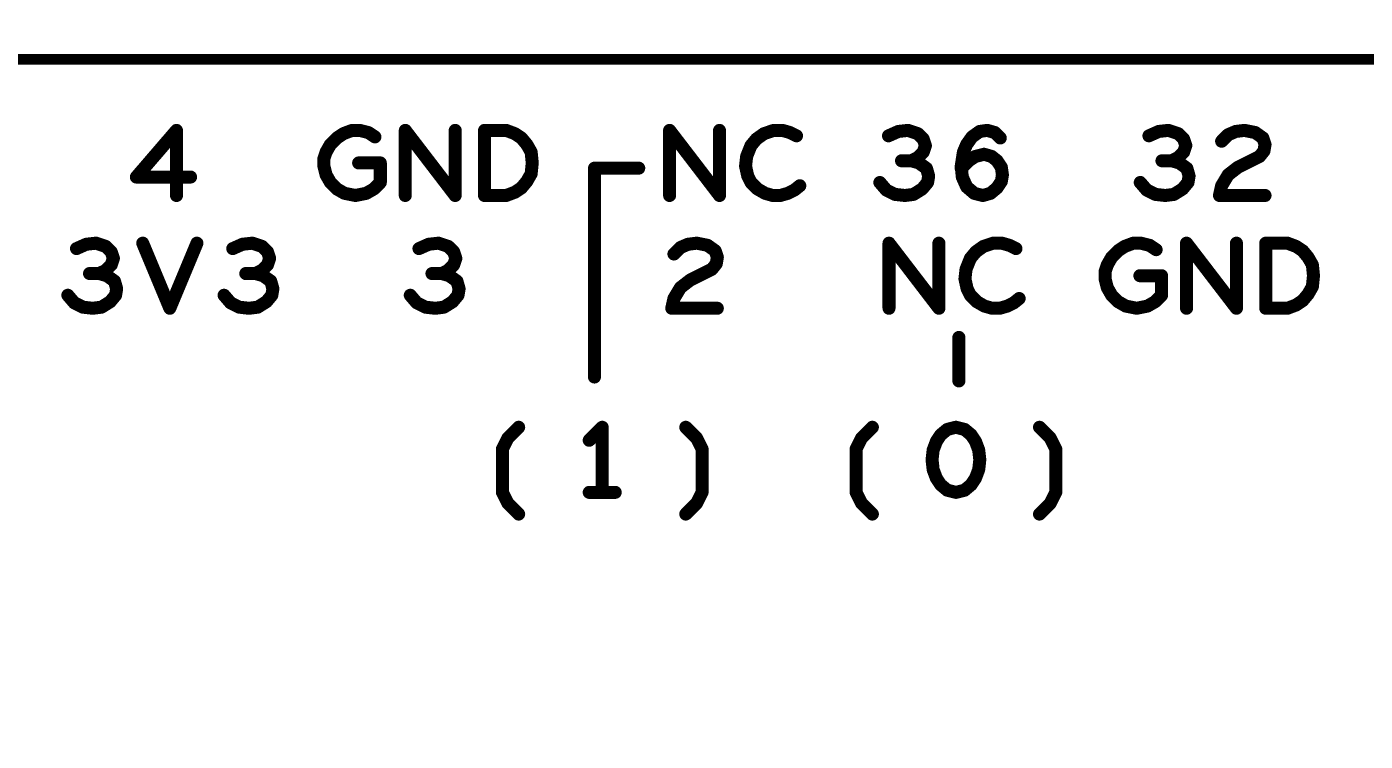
# Model space of a CAD drawing. Extents: x -13 to 102, y 0 to 99.
# Drawn here: x 28.37 to 41.43, y 71.56 to 78.52 of the extents above; entities that cross this region are included whole.
import ezdxf

# ---------------------------------------------------------------- set-up
doc = ezdxf.new("R2010")
doc.units = 0
doc.layers.get('0').update_dxf_attribs({"linetype": 'CONTINUOUS'})
doc.layers.get('DEFPOINTS').update_dxf_attribs({"linetype": 'CONTINUOUS'})
doc.layers.add('SILK_TOP_ART', color=251, linetype='CONTINUOUS')
doc.layers.add('SOLDER_TOP_ART', color=18, linetype='CONTINUOUS')
doc.layers.get('0').off()
doc.dimstyles.get("Standard").update_dxf_attribs({"dimtxt": 3, "dimasz": 3, "dimexe": 0.18, "dimexo": 0, "dimgap": 1.5, "dimtad": 0, "dimtih": 1, "dimtoh": 1, "dimzin": 0, "dimcen": 0.09, "dimazin": 3, "dimtfac": 1, "dimtofl": 0, "dimtmove": 0, "dimatfit": 3})

# ---------------------------------------------------------------- blocks, each defined once
blk = doc.blocks.new('ROUND_159')
at = {"const_width": 0.0635}
blk.add_lwpolyline([(-0.03175, 0, 1), (0.03175, 0, 1)], format="xyb", close=True, dxfattribs=at)
blk = doc.blocks.new('*U174')
at = {"layer": 'SOLDER_TOP_ART', "color": 0, "linetype": 'CONTINUOUS'}
blk.add_text('88.00', height=3, dxfattribs=at).set_placement((39.771, 0.605))
blk = doc.blocks.new('*D168')
at = {"layer": 'DEFPOINTS', "color": 0, "linetype": 'CONTINUOUS'}
for p in [(1, 82.538), (89, 61.962), (89, 2.079)]:
    blk.add_point(p, dxfattribs=at)
at = {"layer": 'SOLDER_TOP_ART', "color": 0, "linetype": 'CONTINUOUS'}
for p, q in [((1, 82.538), (1, 1.899)), ((89, 61.962), (89, 1.899)), ((4, 2.079), (38.441, 2.079)), ((86, 2.079), (51.559, 2.079))]:
    blk.add_line(p, q, dxfattribs=at)
for points in [[(4, 2.579), (4, 1.579), (1, 2.079)], [(86, 2.579), (86, 1.579), (89, 2.079)]]:
    blk.add_solid(points, dxfattribs=at)
at = {"layer": 'SOLDER_TOP_ART', "linetype": 'CONTINUOUS'}
blk.add_blockref('*U174', (0, 0), dxfattribs=at)

msp = doc.modelspace()

# ---------------------------------------------------------------- linework, layer by layer
at = {"layer": 'SILK_TOP_ART'}
for points, const_width in [([(59.662, 78.206), (7.338, 78.206)], 0.1016), ([(29.8338, 77.5133), (29.4422, 77.0582)], 0.127), ([(29.8338, 76.8783), (29.8338, 77.5133)], 0.127), ([(31.4621, 77.4815), (31.5468, 77.5133)], 0.127), ([(31.5468, 77.5133), (31.6209, 77.5133)], 0.127), ([(31.6209, 77.5133), (31.7055, 77.4921)], 0.127), ([(31.7055, 77.4921), (31.7691, 77.4498)], 0.127), ([(32.0654, 76.8783), (32.0654, 77.5133)], 0.127), ([(32.0654, 77.5133), (32.5522, 76.8783)], 0.127), ([(32.5522, 76.8783), (32.5522, 77.5133)], 0.127), ([(32.838, 76.8783), (32.838, 77.5133)], 0.127), ([(32.838, 77.5133), (33.0496, 77.5133)], 0.127), ([(33.0496, 77.5133), (33.1343, 77.4815)], 0.127), ([(34.6434, 76.8783), (34.6434, 77.5133)], 0.127), ([(34.6434, 77.5133), (35.1302, 76.8783)], 0.127), ([(35.1302, 76.8783), (35.1302, 77.5133)], 0.127), ([(35.6594, 77.5133), (35.5641, 77.4815)], 0.127), ([(35.7441, 77.5133), (35.6594, 77.5133)], 0.127), ([(35.8181, 77.4921), (35.7441, 77.5133)], 0.127), ([(35.8816, 77.4604), (35.8181, 77.4921)], 0.127), ([(36.8739, 77.5027), (36.7786, 77.4604)], 0.127), ([(36.9691, 77.5133), (36.8739, 77.5027)], 0.127), ([(37.0644, 77.4815), (36.9691, 77.5133)], 0.127), ([(37.5935, 77.4498), (37.6676, 77.5027)], 0.127), ([(37.6676, 77.5027), (37.7417, 77.5133)], 0.127), ([(37.7417, 77.5133), (37.8158, 77.4921)], 0.127), ([(37.8158, 77.4921), (37.8687, 77.4392)], 0.127), ([(39.4139, 77.5027), (39.3186, 77.4604)], 0.127), ([(39.5091, 77.5133), (39.4139, 77.5027)], 0.127), ([(39.6044, 77.4815), (39.5091, 77.5133)], 0.127), ([(40.0912, 77.471), (40.1653, 77.5027)], 0.127), ([(40.1653, 77.5027), (40.25, 77.5133)], 0.127), ([(40.25, 77.5133), (40.3558, 77.4921)], 0.127), ([(40.3558, 77.4921), (40.4299, 77.4392)], 0.127), ([(31.2928, 77.3016), (31.3351, 77.3757)], 0.127), ([(31.3351, 77.3757), (31.3986, 77.4392)], 0.127), ([(31.3986, 77.4392), (31.4621, 77.4815)], 0.127), ([(33.1343, 77.4815), (33.1978, 77.4392)], 0.127), ([(33.1978, 77.4392), (33.2507, 77.3757)], 0.127), ([(33.2507, 77.3757), (33.2931, 77.3016)], 0.127), ([(35.4371, 77.3651), (35.3948, 77.2593)], 0.127), ([(35.4901, 77.4286), (35.4371, 77.3651)], 0.127), ([(35.5641, 77.4815), (35.4901, 77.4286)], 0.127), ([(37.1173, 77.4286), (37.0644, 77.4815)], 0.127), ([(37.1385, 77.3651), (37.1173, 77.4286)], 0.127), ([(37.1173, 77.3016), (37.1385, 77.3651)], 0.127), ([(37.5089, 77.3016), (37.5406, 77.3757)], 0.127), ([(37.5406, 77.3757), (37.5935, 77.4498)], 0.127), ([(39.6573, 77.4286), (39.6044, 77.4815)], 0.127), ([(39.6785, 77.3651), (39.6573, 77.4286)], 0.127), ([(39.6573, 77.3016), (39.6785, 77.3651)], 0.127), ([(40.0277, 77.4075), (40.0912, 77.471)], 0.127), ([(40.4299, 77.4392), (40.4511, 77.3757)], 0.127), ([(40.4511, 77.3757), (40.4405, 77.3122)], 0.127), ([(31.2716, 77.2381), (31.2928, 77.3016)], 0.127), ([(31.2716, 77.164), (31.2716, 77.2381)], 0.127), ([(33.2931, 77.3016), (33.3036, 77.1958)], 0.127), ([(35.3948, 77.2593), (35.3842, 77.164)], 0.127), ([(37.0009, 77.217), (37.0644, 77.2487)], 0.127), ([(37.0644, 77.2487), (37.1173, 77.3016)], 0.127), ([(37.4877, 77.164), (37.5089, 77.3016)], 0.127), ([(37.5618, 77.217), (37.6253, 77.2593)], 0.127), ([(37.6253, 77.2593), (37.71, 77.2805)], 0.127), ([(37.71, 77.2805), (37.7841, 77.2593)], 0.127), ([(37.7841, 77.2593), (37.837, 77.217)], 0.127), ([(39.5409, 77.217), (39.6044, 77.2487)], 0.127), ([(39.6044, 77.2487), (39.6573, 77.3016)], 0.127), ([(40.3981, 77.2593), (40.1865, 77.1535)], 0.127), ([(40.4405, 77.3122), (40.3981, 77.2593)], 0.127), ([(31.2928, 77.0794), (31.2716, 77.164)], 0.127), ([(31.6103, 77.1958), (31.822, 77.1958)], 0.127), ([(31.822, 77.1958), (31.822, 77.0053)], 0.127), ([(33.3036, 77.1958), (33.2931, 77.09)], 0.127), ([(34.3424, 77.145), (33.9106, 77.145)], 0.127), ([(33.9106, 77.145), (33.9106, 75.1078)], 0.127), ([(35.3842, 77.164), (35.4054, 77.0688)], 0.127), ([(37.0009, 77.217), (36.9056, 77.217)], 0.127), ([(37.075, 77.1958), (37.0009, 77.217)], 0.127), ([(37.1491, 77.1429), (37.075, 77.1958)], 0.127), ([(37.1702, 77.0688), (37.1491, 77.1429)], 0.127), ([(37.4877, 77.1429), (37.5618, 77.217)], 0.127), ([(37.4983, 77.0582), (37.4877, 77.164)], 0.127), ([(37.837, 77.217), (37.8793, 77.1535)], 0.127), ([(37.8793, 77.1535), (37.8899, 77.0794)], 0.127), ([(39.5409, 77.217), (39.4456, 77.217)], 0.127), ([(39.615, 77.1958), (39.5409, 77.217)], 0.127), ([(39.6891, 77.1429), (39.615, 77.1958)], 0.127), ([(39.7102, 77.0688), (39.6891, 77.1429)], 0.127), ([(40.1865, 77.1535), (40.0912, 77.0794)], 0.127), ([(29.4422, 77.0582), (29.9714, 77.0582)], 0.127), ([(31.3351, 77.0053), (31.2928, 77.0794)], 0.127), ([(31.3986, 76.9418), (31.3351, 77.0053)], 0.127), ([(31.822, 77.0053), (31.7585, 76.9418)], 0.127), ([(33.2507, 77.0159), (33.1978, 76.9524)], 0.127), ([(33.2931, 77.09), (33.2507, 77.0159)], 0.127), ([(35.4054, 77.0688), (35.4371, 77.0053)], 0.127), ([(35.4371, 77.0053), (35.5006, 76.9418)], 0.127), ([(35.8605, 76.9312), (35.9134, 76.9735)], 0.127), ([(36.694, 77.0053), (36.7575, 76.9312)], 0.127), ([(37.1067, 76.9418), (37.1596, 77.0053)], 0.127), ([(37.1596, 77.0053), (37.1702, 77.0688)], 0.127), ([(37.5406, 76.9629), (37.4983, 77.0582)], 0.127), ([(37.6147, 76.8995), (37.5406, 76.9629)], 0.127), ([(37.8793, 77.0159), (37.837, 76.9524)], 0.127), ([(37.8899, 77.0794), (37.8793, 77.0159)], 0.127), ([(39.234, 77.0053), (39.2975, 76.9312)], 0.127), ([(39.6467, 76.9418), (39.6996, 77.0053)], 0.127), ([(39.6996, 77.0053), (39.7102, 77.0688)], 0.127), ([(40.0277, 76.9735), (40.0065, 76.8783)], 0.127), ([(40.0912, 77.0794), (40.0277, 76.9735)], 0.127), ([(31.4727, 76.8995), (31.3986, 76.9418)], 0.127), ([(31.5786, 76.8783), (31.4727, 76.8995)], 0.127), ([(31.6844, 76.8995), (31.5786, 76.8783)], 0.127), ([(31.7585, 76.9418), (31.6844, 76.8995)], 0.127), ([(33.0496, 76.8783), (32.838, 76.8783)], 0.127), ([(33.1343, 76.91), (33.0496, 76.8783)], 0.127), ([(33.1978, 76.9524), (33.1343, 76.91)], 0.127), ([(35.5006, 76.9418), (35.5747, 76.8995)], 0.127), ([(35.5747, 76.8995), (35.6488, 76.8783)], 0.127), ([(35.6488, 76.8783), (35.7229, 76.8783)], 0.127), ([(35.7229, 76.8783), (35.797, 76.8995)], 0.127), ([(35.797, 76.8995), (35.8605, 76.9312)], 0.127), ([(36.7575, 76.9312), (36.8421, 76.8889)], 0.127), ([(36.8421, 76.8889), (36.9374, 76.8783)], 0.127), ([(36.9374, 76.8783), (37.0221, 76.8889)], 0.127), ([(37.0221, 76.8889), (37.1067, 76.9418)], 0.127), ([(37.6994, 76.8783), (37.6147, 76.8995)], 0.127), ([(37.7735, 76.8995), (37.6994, 76.8783)], 0.127), ([(37.837, 76.9524), (37.7735, 76.8995)], 0.127), ([(39.2975, 76.9312), (39.3821, 76.8889)], 0.127), ([(39.3821, 76.8889), (39.4774, 76.8783)], 0.127), ([(39.4774, 76.8783), (39.5621, 76.8889)], 0.127), ([(39.5621, 76.8889), (39.6467, 76.9418)], 0.127), ([(40.0065, 76.8783), (40.4511, 76.8783)], 0.127), ([(28.9539, 76.4027), (28.8586, 76.3604)], 0.127), ([(29.0491, 76.4133), (28.9539, 76.4027)], 0.127), ([(29.1444, 76.3815), (29.0491, 76.4133)], 0.127), ([(29.1973, 76.3286), (29.1444, 76.3815)], 0.127), ([(29.2185, 76.2651), (29.1973, 76.3286)], 0.127), ([(29.5042, 76.4133), (29.7688, 75.7783)], 0.127), ([(29.7688, 75.7783), (30.0334, 76.4133)], 0.127), ([(30.4779, 76.4027), (30.3826, 76.3604)], 0.127), ([(30.5731, 76.4133), (30.4779, 76.4027)], 0.127), ([(30.6684, 76.3815), (30.5731, 76.4133)], 0.127), ([(30.7213, 76.3286), (30.6684, 76.3815)], 0.127), ([(30.7425, 76.2651), (30.7213, 76.3286)], 0.127), ([(32.2939, 76.4027), (32.1986, 76.3604)], 0.127), ([(32.3891, 76.4133), (32.2939, 76.4027)], 0.127), ([(32.4844, 76.3815), (32.3891, 76.4133)], 0.127), ([(32.5373, 76.3286), (32.4844, 76.3815)], 0.127), ([(32.5585, 76.2651), (32.5373, 76.3286)], 0.127), ([(34.6857, 76.3075), (34.7492, 76.371)], 0.127), ([(34.7492, 76.371), (34.8233, 76.4027)], 0.127), ([(34.8233, 76.4027), (34.908, 76.4133)], 0.127), ([(34.908, 76.4133), (35.0138, 76.3921)], 0.127), ([(35.0138, 76.3921), (35.0879, 76.3392)], 0.127), ([(35.0879, 76.3392), (35.1091, 76.2757)], 0.127), ([(36.7834, 75.7783), (36.7834, 76.4133)], 0.127), ([(36.7834, 76.4133), (37.2702, 75.7783)], 0.127), ([(37.2702, 75.7783), (37.2702, 76.4133)], 0.127), ([(37.6301, 76.3286), (37.5771, 76.2651)], 0.127), ([(37.7041, 76.3815), (37.6301, 76.3286)], 0.127), ([(37.7994, 76.4133), (37.7041, 76.3815)], 0.127), ([(37.8841, 76.4133), (37.7994, 76.4133)], 0.127), ([(37.9581, 76.3921), (37.8841, 76.4133)], 0.127), ([(38.0216, 76.3604), (37.9581, 76.3921)], 0.127), ([(38.9551, 76.2757), (39.0186, 76.3392)], 0.127), ([(39.0186, 76.3392), (39.0821, 76.3815)], 0.127), ([(39.0821, 76.3815), (39.1668, 76.4133)], 0.127), ([(39.1668, 76.4133), (39.2409, 76.4133)], 0.127), ([(39.2409, 76.4133), (39.3255, 76.3921)], 0.127), ([(39.3255, 76.3921), (39.3891, 76.3498)], 0.127), ([(39.6854, 75.7783), (39.6854, 76.4133)], 0.127), ([(39.6854, 76.4133), (40.1722, 75.7783)], 0.127), ([(40.1722, 75.7783), (40.1722, 76.4133)], 0.127), ([(40.458, 75.7783), (40.458, 76.4133)], 0.127), ([(40.458, 76.4133), (40.6696, 76.4133)], 0.127), ([(40.6696, 76.4133), (40.7543, 76.3815)], 0.127), ([(40.7543, 76.3815), (40.8178, 76.3392)], 0.127), ([(40.8178, 76.3392), (40.8707, 76.2757)], 0.127), ([(29.1444, 76.1487), (29.1973, 76.2016)], 0.127), ([(29.1973, 76.2016), (29.2185, 76.2651)], 0.127), ([(30.6684, 76.1487), (30.7213, 76.2016)], 0.127), ([(30.7213, 76.2016), (30.7425, 76.2651)], 0.127), ([(32.4844, 76.1487), (32.5373, 76.2016)], 0.127), ([(32.5373, 76.2016), (32.5585, 76.2651)], 0.127), ([(35.0985, 76.2122), (35.0561, 76.1593)], 0.127), ([(35.1091, 76.2757), (35.0985, 76.2122)], 0.127), ([(37.5771, 76.2651), (37.5348, 76.1593)], 0.127), ([(38.8916, 76.1381), (38.9128, 76.2016)], 0.127), ([(38.9128, 76.2016), (38.9551, 76.2757)], 0.127), ([(40.8707, 76.2757), (40.9131, 76.2016)], 0.127), ([(40.9131, 76.2016), (40.9236, 76.0958)], 0.127), ([(29.0809, 76.117), (28.9856, 76.117)], 0.127), ([(29.0809, 76.117), (29.1444, 76.1487)], 0.127), ([(29.155, 76.0958), (29.0809, 76.117)], 0.127), ([(29.2291, 76.0429), (29.155, 76.0958)], 0.127), ([(30.6049, 76.117), (30.5096, 76.117)], 0.127), ([(30.6049, 76.117), (30.6684, 76.1487)], 0.127), ([(30.679, 76.0958), (30.6049, 76.117)], 0.127), ([(30.7531, 76.0429), (30.679, 76.0958)], 0.127), ([(32.4209, 76.117), (32.3256, 76.117)], 0.127), ([(32.4209, 76.117), (32.4844, 76.1487)], 0.127), ([(32.495, 76.0958), (32.4209, 76.117)], 0.127), ([(32.5691, 76.0429), (32.495, 76.0958)], 0.127), ([(34.8445, 76.0535), (34.7492, 75.9794)], 0.127), ([(35.0561, 76.1593), (34.8445, 76.0535)], 0.127), ([(37.5348, 76.1593), (37.5242, 76.064)], 0.127), ([(37.5242, 76.064), (37.5454, 75.9688)], 0.127), ([(38.8916, 76.064), (38.8916, 76.1381)], 0.127), ([(38.9128, 75.9794), (38.8916, 76.064)], 0.127), ([(39.2303, 76.0958), (39.442, 76.0958)], 0.127), ([(39.442, 76.0958), (39.442, 75.9053)], 0.127), ([(40.9236, 76.0958), (40.9131, 75.99)], 0.127), ([(29.2502, 75.9688), (29.2291, 76.0429)], 0.127), ([(29.2396, 75.9053), (29.2502, 75.9688)], 0.127), ([(30.7742, 75.9688), (30.7531, 76.0429)], 0.127), ([(30.7636, 75.9053), (30.7742, 75.9688)], 0.127), ([(32.5902, 75.9688), (32.5691, 76.0429)], 0.127), ([(32.5796, 75.9053), (32.5902, 75.9688)], 0.127), ([(34.7492, 75.9794), (34.6857, 75.8735)], 0.127), ([(37.5454, 75.9688), (37.5771, 75.9053)], 0.127), ([(38.9551, 75.9053), (38.9128, 75.9794)], 0.127), ([(40.9131, 75.99), (40.8707, 75.9159)], 0.127), ([(28.774, 75.9053), (28.8375, 75.8312)], 0.127), ([(28.8375, 75.8312), (28.9221, 75.7889)], 0.127), ([(28.9221, 75.7889), (29.0174, 75.7783)], 0.127), ([(29.0174, 75.7783), (29.1021, 75.7889)], 0.127), ([(29.1021, 75.7889), (29.1867, 75.8418)], 0.127), ([(29.1867, 75.8418), (29.2396, 75.9053)], 0.127), ([(30.298, 75.9053), (30.3615, 75.8312)], 0.127), ([(30.3615, 75.8312), (30.4461, 75.7889)], 0.127), ([(30.4461, 75.7889), (30.5414, 75.7783)], 0.127), ([(30.5414, 75.7783), (30.6261, 75.7889)], 0.127), ([(30.6261, 75.7889), (30.7107, 75.8418)], 0.127), ([(30.7107, 75.8418), (30.7636, 75.9053)], 0.127), ([(32.114, 75.9053), (32.1775, 75.8312)], 0.127), ([(32.1775, 75.8312), (32.2621, 75.7889)], 0.127), ([(32.2621, 75.7889), (32.3574, 75.7783)], 0.127), ([(32.3574, 75.7783), (32.4421, 75.7889)], 0.127), ([(32.4421, 75.7889), (32.5267, 75.8418)], 0.127), ([(32.5267, 75.8418), (32.5796, 75.9053)], 0.127), ([(34.6857, 75.8735), (34.6645, 75.7783)], 0.127), ([(37.5771, 75.9053), (37.6406, 75.8418)], 0.127), ([(37.6406, 75.8418), (37.7147, 75.7995)], 0.127), ([(37.7147, 75.7995), (37.7888, 75.7783)], 0.127), ([(37.8629, 75.7783), (37.937, 75.7995)], 0.127), ([(37.937, 75.7995), (38.0005, 75.8312)], 0.127), ([(38.0005, 75.8312), (38.0534, 75.8735)], 0.127), ([(39.0186, 75.8418), (38.9551, 75.9053)], 0.127), ([(39.0927, 75.7995), (39.0186, 75.8418)], 0.127), ([(39.1986, 75.7783), (39.0927, 75.7995)], 0.127), ([(39.3044, 75.7995), (39.1986, 75.7783)], 0.127), ([(39.3785, 75.8418), (39.3044, 75.7995)], 0.127), ([(39.442, 75.9053), (39.3785, 75.8418)], 0.127), ([(40.7543, 75.81), (40.6696, 75.7783)], 0.127), ([(40.8178, 75.8524), (40.7543, 75.81)], 0.127), ([(40.8707, 75.9159), (40.8178, 75.8524)], 0.127), ([(34.6645, 75.7783), (35.1091, 75.7783)], 0.127), ([(37.7888, 75.7783), (37.8629, 75.7783)], 0.127), ([(40.6696, 75.7783), (40.458, 75.7783)], 0.127), ([(37.465, 75.494), (37.465, 75.0697)], 0.127), ([(33.0655, 74.5119), (33.1713, 74.6177)], 0.127), ([(33.9862, 74.6177), (33.8592, 74.4907)], 0.127), ([(33.9862, 73.9827), (33.9862, 74.6177)], 0.127), ([(34.9069, 74.5119), (34.8011, 74.6177)], 0.127), ([(36.5155, 74.5119), (36.6213, 74.6177)], 0.127), ([(37.4362, 74.6177), (37.3515, 74.5965)], 0.127), ([(37.5209, 74.5965), (37.4362, 74.6177)], 0.127), ([(38.3569, 74.5119), (38.2511, 74.6177)], 0.127), ([(33.0125, 74.406), (33.0655, 74.5119)], 0.127), ([(34.9599, 74.406), (34.9069, 74.5119)], 0.127), ([(36.4625, 74.406), (36.5155, 74.5119)], 0.127), ([(37.2457, 74.4801), (37.2139, 74.3954)], 0.127), ([(37.288, 74.5436), (37.2457, 74.4801)], 0.127), ([(37.3515, 74.5965), (37.288, 74.5436)], 0.127), ([(37.5844, 74.5436), (37.5209, 74.5965)], 0.127), ([(37.6267, 74.4801), (37.5844, 74.5436)], 0.127), ([(37.6585, 74.3954), (37.6267, 74.4801)], 0.127), ([(38.4099, 74.406), (38.3569, 74.5119)], 0.127), ([(33.0125, 73.9827), (33.0125, 74.406)], 0.127), ([(34.9599, 73.9827), (34.9599, 74.406)], 0.127), ([(36.4625, 73.9827), (36.4625, 74.406)], 0.127), ([(37.2139, 74.3954), (37.2034, 74.3002)], 0.127), ([(37.669, 74.3002), (37.6585, 74.3954)], 0.127), ([(38.4099, 73.9827), (38.4099, 74.406)], 0.127), ([(37.2034, 74.3002), (37.2139, 74.2049)], 0.127), ([(37.6585, 74.2049), (37.669, 74.3002)], 0.127), ([(37.2139, 74.2049), (37.2457, 74.1203)], 0.127), ([(37.2457, 74.1203), (37.288, 74.0568)], 0.127), ([(37.5844, 74.0568), (37.6267, 74.1203)], 0.127), ([(37.6267, 74.1203), (37.6585, 74.2049)], 0.127), ([(33.0655, 73.8769), (33.0125, 73.9827)], 0.127), ([(33.8592, 73.9827), (34.1132, 73.9827)], 0.127), ([(34.9069, 73.8769), (34.9599, 73.9827)], 0.127), ([(36.5155, 73.8769), (36.4625, 73.9827)], 0.127), ([(37.288, 74.0568), (37.3515, 74.0039)], 0.127), ([(37.3515, 74.0039), (37.4362, 73.9827)], 0.127), ([(37.4362, 73.9827), (37.5209, 74.0039)], 0.127), ([(37.5209, 74.0039), (37.5844, 74.0568)], 0.127), ([(38.3569, 73.8769), (38.4099, 73.9827)], 0.127), ([(33.1713, 73.771), (33.0655, 73.8769)], 0.127), ([(34.8011, 73.771), (34.9069, 73.8769)], 0.127), ([(36.6213, 73.771), (36.5155, 73.8769)], 0.127), ([(38.2511, 73.771), (38.3569, 73.8769)], 0.127)]:
    msp.add_lwpolyline(points, dxfattribs=dict(at, const_width=const_width))

# ---------------------------------------------------------------- block references
for p in [(29.8338, 77.5133), (31.5468, 77.5133), (31.6209, 77.5133), (31.7055, 77.4921), (32.0654, 77.5133), (32.5522, 77.5133), (32.838, 77.5133), (33.0496, 77.5133), (34.6434, 77.5133), (35.1302, 77.5133), (35.6594, 77.5133), (35.7441, 77.5133), (35.8181, 77.4921), (36.8739, 77.5027), (36.9691, 77.5133), (37.6676, 77.5027), (37.7417, 77.5133), (37.8158, 77.4921), (39.4139, 77.5027), (39.5091, 77.5133), (40.1653, 77.5027), (40.25, 77.5133), (40.3558, 77.4921), (31.3351, 77.3757), (31.3986, 77.4392), (31.4621, 77.4815), (31.7691, 77.4498), (33.1343, 77.4815), (33.1978, 77.4392), (33.2507, 77.3757), (35.4371, 77.3651), (35.4901, 77.4286), (35.5641, 77.4815), (35.8816, 77.4604), (36.7786, 77.4604), (37.0644, 77.4815), (37.1173, 77.4286), (37.1385, 77.3651), (37.5406, 77.3757), (37.5935, 77.4498), (37.8687, 77.4392), (39.3186, 77.4604), (39.6044, 77.4815), (39.6573, 77.4286), (39.6785, 77.3651), (40.0277, 77.4075), (40.0912, 77.471), (40.4299, 77.4392), (40.4511, 77.3757), (31.2716, 77.2381), (31.2928, 77.3016), (33.2931, 77.3016), (35.3948, 77.2593), (37.0644, 77.2487), (37.1173, 77.3016), (37.5089, 77.3016), (37.6253, 77.2593), (37.71, 77.2805), (37.7841, 77.2593), (39.6044, 77.2487), (39.6573, 77.3016), (40.3981, 77.2593), (40.4405, 77.3122), (31.2716, 77.164), (31.6103, 77.1958), (31.822, 77.1958), (33.3036, 77.1958), (33.9106, 77.145), (34.3424, 77.145), (35.3842, 77.164), (36.9056, 77.217), (37.0009, 77.217), (37.0009, 77.217), (37.075, 77.1958), (37.1491, 77.1429), (37.4877, 77.164), (37.4877, 77.1429), (37.5618, 77.217), (37.837, 77.217), (37.8793, 77.1535), (39.4456, 77.217), (39.5409, 77.217), (39.5409, 77.217), (39.615, 77.1958), (39.6891, 77.1429), (40.1865, 77.1535), (29.4422, 77.0582), (29.9714, 77.0582), (31.2928, 77.0794), (31.3351, 77.0053), (31.822, 77.0053), (33.2507, 77.0159), (33.2931, 77.09), (35.4054, 77.0688), (35.4371, 77.0053), (35.9134, 76.9735), (36.694, 77.0053), (37.1596, 77.0053), (37.1702, 77.0688), (37.4983, 77.0582), (37.5406, 76.9629), (37.8793, 77.0159), (37.8899, 77.0794), (39.234, 77.0053), (39.6996, 77.0053), (39.7102, 77.0688), (40.0277, 76.9735), (40.0912, 77.0794), (29.8338, 76.8783), (31.3986, 76.9418), (31.4727, 76.8995), (31.5786, 76.8783), (31.6844, 76.8995), (31.7585, 76.9418), (32.0654, 76.8783), (32.5522, 76.8783), (32.838, 76.8783), (32.838, 76.8783), (33.0496, 76.8783), (33.1343, 76.91), (33.1978, 76.9524), (34.6434, 76.8783), (35.1302, 76.8783), (35.5006, 76.9418), (35.5747, 76.8995), (35.6488, 76.8783), (35.7229, 76.8783), (35.797, 76.8995), (35.8605, 76.9312), (36.7575, 76.9312), (36.8421, 76.8889), (36.9374, 76.8783), (37.0221, 76.8889), (37.1067, 76.9418), (37.6147, 76.8995), (37.6994, 76.8783), (37.7735, 76.8995), (37.837, 76.9524), (39.2975, 76.9312), (39.3821, 76.8889), (39.4774, 76.8783), (39.5621, 76.8889), (39.6467, 76.9418), (40.0065, 76.8783), (40.4511, 76.8783), (28.8586, 76.3604), (28.9539, 76.4027), (29.0491, 76.4133), (29.1444, 76.3815), (29.1973, 76.3286), (29.5042, 76.4133), (30.0334, 76.4133), (30.3826, 76.3604), (30.4779, 76.4027), (30.5731, 76.4133), (30.6684, 76.3815), (30.7213, 76.3286), (32.1986, 76.3604), (32.2939, 76.4027), (32.3891, 76.4133), (32.4844, 76.3815), (32.5373, 76.3286), (34.7492, 76.371), (34.8233, 76.4027), (34.908, 76.4133), (35.0138, 76.3921), (35.0879, 76.3392), (36.7834, 76.4133), (37.2702, 76.4133), (37.6301, 76.3286), (37.7041, 76.3815), (37.7994, 76.4133), (37.8841, 76.4133), (37.9581, 76.3921), (38.0216, 76.3604), (39.0186, 76.3392), (39.0821, 76.3815), (39.1668, 76.4133), (39.2409, 76.4133), (39.3255, 76.3921), (39.3891, 76.3498), (39.6854, 76.4133), (40.1722, 76.4133), (40.458, 76.4133), (40.6696, 76.4133), (40.7543, 76.3815), (40.8178, 76.3392), (29.1973, 76.2016), (29.2185, 76.2651), (30.7213, 76.2016), (30.7425, 76.2651), (32.5373, 76.2016), (32.5585, 76.2651), (34.6857, 76.3075), (35.0985, 76.2122), (35.1091, 76.2757), (37.5771, 76.2651), (38.9128, 76.2016), (38.9551, 76.2757), (40.8707, 76.2757), (40.9131, 76.2016), (28.9856, 76.117), (29.0809, 76.117), (29.0809, 76.117), (29.1444, 76.1487), (29.155, 76.0958), (30.5096, 76.117), (30.6049, 76.117), (30.6049, 76.117), (30.6684, 76.1487), (30.679, 76.0958), (32.3256, 76.117), (32.4209, 76.117), (32.4209, 76.117), (32.4844, 76.1487), (32.495, 76.0958), (34.8445, 76.0535), (35.0561, 76.1593), (37.5242, 76.064), (37.5348, 76.1593), (38.8916, 76.1381), (38.8916, 76.064), (39.2303, 76.0958), (39.442, 76.0958), (40.9236, 76.0958), (29.2291, 76.0429), (29.2502, 75.9688), (30.7531, 76.0429), (30.7742, 75.9688), (32.5691, 76.0429), (32.5902, 75.9688), (34.7492, 75.9794), (37.5454, 75.9688), (38.9128, 75.9794), (40.9131, 75.99), (28.774, 75.9053), (28.8375, 75.8312), (28.9221, 75.7889), (29.1021, 75.7889), (29.1867, 75.8418), (29.2396, 75.9053), (30.298, 75.9053), (30.3615, 75.8312), (30.4461, 75.7889), (30.6261, 75.7889), (30.7107, 75.8418), (30.7636, 75.9053), (32.114, 75.9053), (32.1775, 75.8312), (32.2621, 75.7889), (32.4421, 75.7889), (32.5267, 75.8418), (32.5796, 75.9053), (34.6857, 75.8735), (37.5771, 75.9053), (37.6406, 75.8418), (37.7147, 75.7995), (37.937, 75.7995), (38.0005, 75.8312), (38.0534, 75.8735), (38.9551, 75.9053), (39.0186, 75.8418), (39.0927, 75.7995), (39.3044, 75.7995), (39.3785, 75.8418), (39.442, 75.9053), (40.7543, 75.81), (40.8178, 75.8524), (40.8707, 75.9159), (29.0174, 75.7783), (29.7688, 75.7783), (30.5414, 75.7783), (32.3574, 75.7783), (34.6645, 75.7783), (35.1091, 75.7783), (36.7834, 75.7783), (37.2702, 75.7783), (37.7888, 75.7783), (37.8629, 75.7783), (39.1986, 75.7783), (39.6854, 75.7783), (40.1722, 75.7783), (40.458, 75.7783), (40.458, 75.7783), (40.6696, 75.7783), (37.465, 75.494), (33.9106, 75.1078), (37.465, 75.0697), (33.1713, 74.6177), (33.9862, 74.6177), (34.8011, 74.6177), (36.6213, 74.6177), (37.4362, 74.6177), (37.4362, 74.6177), (38.2511, 74.6177), (33.0655, 74.5119), (33.8592, 74.4907), (34.9069, 74.5119), (36.5155, 74.5119), (37.2457, 74.4801), (37.288, 74.5436), (37.3515, 74.5965), (37.5209, 74.5965), (37.5844, 74.5436), (37.6267, 74.4801), (38.3569, 74.5119), (33.0125, 74.406), (34.9599, 74.406), (36.4625, 74.406), (37.2139, 74.3954), (37.6585, 74.3954), (38.4099, 74.406), (37.2034, 74.3002), (37.669, 74.3002), (37.2139, 74.2049), (37.2457, 74.1203), (37.6267, 74.1203), (37.6585, 74.2049), (33.0125, 73.9827), (33.8592, 73.9827), (33.9862, 73.9827), (34.1132, 73.9827), (34.9599, 73.9827), (36.4625, 73.9827), (37.288, 74.0568), (37.3515, 74.0039), (37.4362, 73.9827), (37.5209, 74.0039), (37.5844, 74.0568), (38.4099, 73.9827), (33.0655, 73.8769), (34.9069, 73.8769), (36.5155, 73.8769), (38.3569, 73.8769), (33.1713, 73.771), (34.8011, 73.771), (36.6213, 73.771), (38.2511, 73.771)]:
    msp.add_blockref('ROUND_159', p, dxfattribs=at)

# ---------------------------------------------------------------- dimensions: what is measured, and where the dimension line sits
at = {"layer": 'SOLDER_TOP_ART', "linetype": 'CONTINUOUS'}
dim = msp.add_linear_dim(base=(89, 2.079174), p1=(1, 82.5381), p2=(89, 61.9619), dimstyle='Standard', dxfattribs=at)
dim.commit()
dim.dimension.update_dxf_attribs({"geometry": '*D168', "text_midpoint": (45, 2.079174)})

doc.saveas('drawing.dxf')
